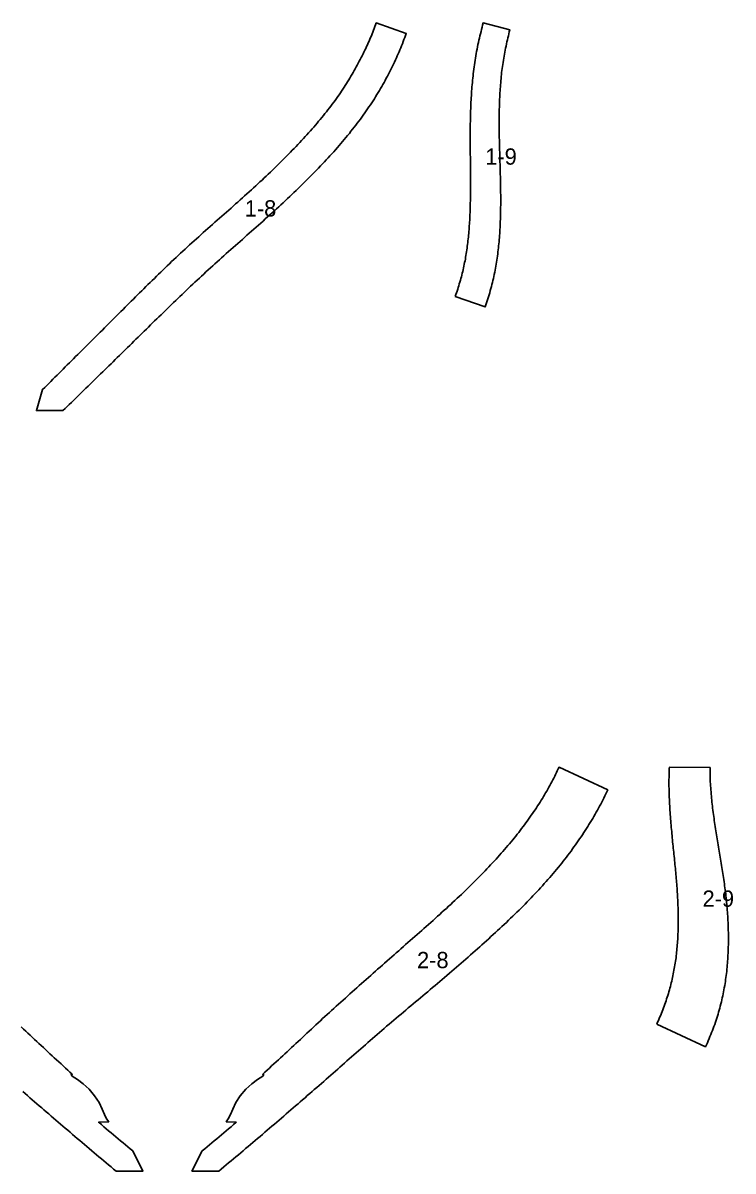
# Model space of a CAD drawing. Header units: metres. Extents: x 0 to 327, y -616 to 0.
# Drawn here: x 240 to 327, y -140.8 to 0 of the extents above; entities that cross this region are included whole.
import ezdxf

# ---------------------------------------------------------------- set-up
doc = ezdxf.new("R2010")
doc.units = ezdxf.units.M

msp = doc.modelspace()

# ---------------------------------------------------------------- linework, layer by layer
at = {"layer": 'F1_F'}
for points in [[(242.67, -44.7), (242.92, -44.45), (243.17, -44.2), (243.42, -43.95), (243.67, -43.7), (243.93, -43.45), (244.18, -43.2), (244.43, -42.95), (244.68, -42.69), (244.94, -42.44), (245.19, -42.19), (245.44, -41.94), (245.7, -41.68), (245.95, -41.43), (246.21, -41.18), (246.46, -40.92), (246.72, -40.67), (246.97, -40.42), (247.23, -40.17), (247.48, -39.92), (247.73, -39.66), (247.98, -39.41), (248.23, -39.16), (248.48, -38.91), (248.74, -38.66), (248.99, -38.41), (249.24, -38.16), (249.49, -37.91), (249.74, -37.66), (249.99, -37.4), (250.24, -37.15), (250.49, -36.9), (250.75, -36.65), (251, -36.39), (251.25, -36.14), (251.51, -35.89), (251.76, -35.63), (252.02, -35.38), (252.27, -35.13), (252.53, -34.87), (252.78, -34.62), (253.04, -34.36), (253.29, -34.11), (253.55, -33.86), (253.8, -33.6), (254.06, -33.35), (254.31, -33.1), (254.57, -32.84), (254.82, -32.59), (255.08, -32.34), (255.33, -32.08), (255.59, -31.83), (255.85, -31.58), (256.11, -31.32), (256.37, -31.07), (256.63, -30.81), (256.89, -30.55), (257.15, -30.3), (257.42, -30.04), (257.69, -29.79), (257.95, -29.53), (258.22, -29.27), (258.49, -29.02), (258.77, -28.76), (259.04, -28.51), (259.32, -28.25), (259.59, -28), (259.87, -27.74), (260.15, -27.49), (260.42, -27.23), (260.7, -26.98), (260.98, -26.72), (261.26, -26.47), (261.55, -26.21), (261.83, -25.96), (262.11, -25.71), (262.4, -25.46), (262.68, -25.2), (262.97, -24.95), (263.25, -24.7), (263.54, -24.45), (263.82, -24.2), (264.1, -23.95), (264.39, -23.7), (264.67, -23.45), (264.95, -23.2), (265.23, -22.95), (265.51, -22.7), (265.79, -22.45), (266.07, -22.2), (266.35, -21.96), (266.63, -21.71), (266.91, -21.46), (267.18, -21.22), (267.46, -20.97), (267.73, -20.72), (268, -20.48), (268.26, -20.23), (268.53, -19.99), (268.79, -19.74), (269.05, -19.5), (269.31, -19.26), (269.57, -19.01), (269.83, -18.77), (270.08, -18.53), (270.34, -18.28), (270.59, -18.04), (270.84, -17.8), (271.09, -17.55), (271.34, -17.31), (271.58, -17.07), (271.83, -16.83), (272.07, -16.58), (272.31, -16.34), (272.55, -16.1), (272.78, -15.86), (273.02, -15.62), (273.25, -15.38), (273.48, -15.14), (273.71, -14.9), (273.94, -14.66), (274.16, -14.42), (274.38, -14.18), (274.6, -13.94), (274.81, -13.71), (275.02, -13.47), (275.23, -13.23), (275.44, -13), (275.65, -12.76), (275.85, -12.53), (276.05, -12.29), (276.25, -12.06), (276.44, -11.82), (276.64, -11.59), (276.83, -11.35), (277.01, -11.12), (277.2, -10.89), (277.38, -10.65), (277.56, -10.42), (277.74, -10.19), (277.92, -9.95), (278.09, -9.72), (278.26, -9.49), (278.42, -9.26), (278.59, -9.03), (278.75, -8.8), (278.91, -8.57), (279.06, -8.35), (279.21, -8.12), (279.36, -7.89), (279.51, -7.66), (279.65, -7.44), (279.79, -7.21), (279.93, -6.98), (280.07, -6.75), (280.21, -6.53), (280.34, -6.3), (280.47, -6.07), (280.6, -5.84), (280.73, -5.61), (280.86, -5.39), (280.99, -5.16), (281.11, -4.93), (281.23, -4.7), (281.35, -4.48), (281.46, -4.25), (281.58, -4.02), (281.69, -3.8), (281.8, -3.57), (281.91, -3.35), (282.02, -3.12), (282.12, -2.9), (282.23, -2.67), (282.33, -2.45), (282.43, -2.23), (282.52, -2), (282.62, -1.78), (282.71, -1.56), (282.8, -1.33), (282.89, -1.11), (282.98, -0.89), (283.07, -0.66), (283.15, -0.44), (283.23, -0.22), (283.31, 0), (286.99, -1.29), (286.9, -1.54), (286.81, -1.79), (286.71, -2.04), (286.62, -2.29), (286.52, -2.54), (286.42, -2.79), (286.32, -3.04), (286.22, -3.29), (286.11, -3.54), (286, -3.79), (285.89, -4.04), (285.78, -4.29), (285.67, -4.54), (285.55, -4.79), (285.43, -5.04), (285.31, -5.29), (285.19, -5.54), (285.06, -5.79), (284.93, -6.04), (284.81, -6.29), (284.67, -6.54), (284.54, -6.79), (284.4, -7.04), (284.26, -7.29), (284.12, -7.54), (283.98, -7.79), (283.84, -8.04), (283.69, -8.29), (283.54, -8.54), (283.39, -8.79), (283.23, -9.04), (283.08, -9.29), (282.92, -9.54), (282.75, -9.79), (282.59, -10.04), (282.42, -10.29), (282.25, -10.54), (282.08, -10.79), (281.9, -11.04), (281.72, -11.29), (281.54, -11.54), (281.36, -11.79), (281.17, -12.04), (280.99, -12.29), (280.8, -12.54), (280.6, -12.79), (280.41, -13.04), (280.21, -13.29), (280.01, -13.54), (279.8, -13.79), (279.6, -14.04), (279.39, -14.29), (279.18, -14.54), (278.97, -14.79), (278.75, -15.04), (278.54, -15.29), (278.32, -15.54), (278.09, -15.79), (277.87, -16.04), (277.64, -16.29), (277.41, -16.54), (277.18, -16.79), (276.95, -17.04), (276.71, -17.29), (276.48, -17.54), (276.24, -17.79), (275.99, -18.04), (275.75, -18.29), (275.5, -18.54), (275.26, -18.79), (275.01, -19.04), (274.76, -19.29), (274.51, -19.54), (274.25, -19.79), (274, -20.04), (273.74, -20.29), (273.49, -20.54), (273.22, -20.79), (272.96, -21.04), (272.7, -21.29), (272.44, -21.54), (272.17, -21.79), (271.9, -22.04), (271.63, -22.29), (271.36, -22.54), (271.09, -22.79), (270.82, -23.04), (270.54, -23.29), (270.27, -23.54), (269.99, -23.79), (269.71, -24.04), (269.43, -24.29), (269.15, -24.54), (268.87, -24.79), (268.59, -25.04), (268.31, -25.29), (268.02, -25.54), (267.74, -25.79), (267.46, -26.04), (267.18, -26.29), (266.9, -26.54), (266.61, -26.79), (266.33, -27.04), (266.05, -27.29), (265.77, -27.54), (265.49, -27.79), (265.2, -28.04), (264.92, -28.29), (264.64, -28.54), (264.36, -28.79), (264.08, -29.04), (263.81, -29.29), (263.53, -29.54), (263.26, -29.79), (262.98, -30.04), (262.71, -30.29), (262.44, -30.54), (262.17, -30.79), (261.89, -31.04), (261.63, -31.29), (261.36, -31.54), (261.09, -31.79), (260.82, -32.04), (260.56, -32.29), (260.29, -32.54), (260.03, -32.79), (259.77, -33.04), (259.51, -33.29), (259.25, -33.54), (258.99, -33.79), (258.73, -34.04), (258.47, -34.29), (258.21, -34.54), (257.95, -34.79), (257.7, -35.04), (257.44, -35.29), (257.18, -35.54), (256.93, -35.79), (256.67, -36.04), (256.41, -36.29), (256.15, -36.54), (255.9, -36.79), (255.64, -37.04), (255.38, -37.29), (255.13, -37.54), (254.87, -37.79), (254.62, -38.04), (254.36, -38.29), (254.11, -38.54), (253.85, -38.79), (253.6, -39.04), (253.34, -39.29), (253.09, -39.54), (252.84, -39.79), (252.58, -40.04), (252.33, -40.29), (252.08, -40.54), (251.82, -40.79), (251.57, -41.04), (251.31, -41.29), (251.06, -41.54), (250.8, -41.79), (250.55, -42.04), (250.29, -42.29), (250.04, -42.54), (249.78, -42.79), (249.52, -43.04), (249.27, -43.29), (249.01, -43.54), (248.75, -43.79), (248.5, -44.04), (248.24, -44.29), (247.98, -44.54), (247.73, -44.79), (247.47, -45.04), (247.22, -45.29), (246.96, -45.54), (246.71, -45.79), (246.45, -46.04), (246.2, -46.29), (245.94, -46.54), (245.68, -46.79), (245.43, -47.04), (245.17, -47.29), (244.91, -47.54), (241.65, -47.54), (242.41, -44.95), (242.67, -44.7)], [(292.99, -33.54), (293.06, -33.32), (293.14, -33.1), (293.22, -32.88), (293.29, -32.66), (293.36, -32.44), (293.43, -32.22), (293.49, -32), (293.56, -31.78), (293.62, -31.56), (293.68, -31.35), (293.74, -31.13), (293.8, -30.91), (293.85, -30.69), (293.91, -30.48), (293.96, -30.26), (294.01, -30.04), (294.05, -29.82), (294.1, -29.6), (294.14, -29.39), (294.19, -29.17), (294.23, -28.95), (294.26, -28.73), (294.3, -28.51), (294.34, -28.28), (294.37, -28.06), (294.41, -27.84), (294.44, -27.62), (294.47, -27.39), (294.5, -27.17), (294.52, -26.94), (294.55, -26.71), (294.57, -26.49), (294.6, -26.26), (294.62, -26.03), (294.64, -25.8), (294.66, -25.57), (294.68, -25.34), (294.7, -25.11), (294.71, -24.88), (294.73, -24.65), (294.74, -24.42), (294.76, -24.19), (294.77, -23.95), (294.78, -23.72), (294.79, -23.48), (294.8, -23.25), (294.81, -23.01), (294.82, -22.78), (294.83, -22.54), (294.83, -22.3), (294.84, -22.06), (294.85, -21.82), (294.85, -21.58), (294.85, -21.34), (294.86, -21.1), (294.86, -20.86), (294.86, -20.62), (294.86, -20.38), (294.87, -20.14), (294.87, -19.89), (294.87, -19.65), (294.87, -19.4), (294.87, -19.16), (294.87, -18.91), (294.86, -18.67), (294.86, -18.42), (294.86, -18.17), (294.86, -17.93), (294.86, -17.68), (294.86, -17.43), (294.85, -17.18), (294.85, -16.93), (294.85, -16.68), (294.85, -16.43), (294.84, -16.18), (294.84, -15.93), (294.84, -15.67), (294.84, -15.42), (294.84, -15.17), (294.84, -14.91), (294.83, -14.66), (294.83, -14.4), (294.83, -14.14), (294.83, -13.89), (294.83, -13.63), (294.83, -13.37), (294.84, -13.11), (294.84, -12.85), (294.84, -12.59), (294.84, -12.33), (294.85, -12.07), (294.85, -11.81), (294.86, -11.55), (294.86, -11.29), (294.87, -11.03), (294.88, -10.76), (294.89, -10.5), (294.9, -10.24), (294.91, -9.97), (294.92, -9.71), (294.94, -9.44), (294.95, -9.18), (294.97, -8.91), (294.98, -8.64), (295, -8.37), (295.02, -8.11), (295.04, -7.84), (295.06, -7.57), (295.09, -7.3), (295.11, -7.03), (295.14, -6.76), (295.17, -6.49), (295.2, -6.22), (295.23, -5.95), (295.27, -5.67), (295.3, -5.4), (295.34, -5.13), (295.38, -4.85), (295.42, -4.58), (295.47, -4.31), (295.51, -4.03), (295.56, -3.76), (295.61, -3.48), (295.67, -3.21), (295.72, -2.94), (295.78, -2.66), (295.83, -2.39), (295.89, -2.12), (295.96, -1.85), (296.02, -1.59), (296.08, -1.32), (296.15, -1.05), (296.21, -0.79), (296.28, -0.52), (296.35, -0.26), (296.41, 0), (299.69, -0.83), (299.62, -1.08), (299.56, -1.33), (299.5, -1.58), (299.44, -1.83), (299.39, -2.08), (299.33, -2.33), (299.27, -2.58), (299.22, -2.83), (299.17, -3.08), (299.12, -3.33), (299.07, -3.58), (299.02, -3.83), (298.98, -4.08), (298.93, -4.33), (298.89, -4.58), (298.85, -4.83), (298.82, -5.08), (298.78, -5.33), (298.75, -5.58), (298.71, -5.83), (298.68, -6.08), (298.66, -6.33), (298.63, -6.58), (298.6, -6.83), (298.58, -7.08), (298.56, -7.33), (298.54, -7.58), (298.52, -7.83), (298.5, -8.08), (298.48, -8.33), (298.47, -8.58), (298.45, -8.83), (298.44, -9.08), (298.43, -9.33), (298.42, -9.58), (298.41, -9.83), (298.4, -10.08), (298.4, -10.33), (298.39, -10.58), (298.38, -10.83), (298.38, -11.08), (298.38, -11.33), (298.38, -11.58), (298.37, -11.83), (298.37, -12.08), (298.37, -12.33), (298.37, -12.58), (298.38, -12.83), (298.38, -13.08), (298.38, -13.33), (298.38, -13.58), (298.39, -13.83), (298.39, -14.08), (298.4, -14.33), (298.4, -14.58), (298.41, -14.83), (298.42, -15.08), (298.42, -15.33), (298.43, -15.58), (298.44, -15.83), (298.44, -16.08), (298.45, -16.33), (298.46, -16.58), (298.46, -16.83), (298.47, -17.08), (298.48, -17.33), (298.49, -17.58), (298.49, -17.83), (298.5, -18.08), (298.51, -18.33), (298.51, -18.58), (298.52, -18.83), (298.52, -19.08), (298.53, -19.33), (298.53, -19.58), (298.54, -19.83), (298.54, -20.08), (298.55, -20.33), (298.55, -20.58), (298.55, -20.83), (298.56, -21.08), (298.56, -21.33), (298.56, -21.58), (298.56, -21.83), (298.56, -22.08), (298.56, -22.33), (298.55, -22.58), (298.55, -22.83), (298.55, -23.08), (298.54, -23.33), (298.54, -23.58), (298.53, -23.83), (298.52, -24.08), (298.51, -24.33), (298.5, -24.58), (298.49, -24.83), (298.48, -25.08), (298.47, -25.33), (298.45, -25.58), (298.44, -25.83), (298.42, -26.08), (298.4, -26.33), (298.38, -26.58), (298.36, -26.83), (298.33, -27.08), (298.31, -27.33), (298.28, -27.58), (298.26, -27.83), (298.23, -28.08), (298.2, -28.33), (298.16, -28.58), (298.13, -28.83), (298.09, -29.08), (298.05, -29.33), (298.01, -29.58), (297.97, -29.83), (297.92, -30.08), (297.88, -30.33), (297.83, -30.58), (297.78, -30.83), (297.73, -31.08), (297.67, -31.33), (297.61, -31.58), (297.55, -31.83), (297.49, -32.08), (297.43, -32.33), (297.36, -32.58), (297.29, -32.83), (297.22, -33.08), (297.15, -33.33), (297.07, -33.58), (296.99, -33.83), (296.91, -34.08), (296.83, -34.33), (296.75, -34.58), (296.66, -34.83), (292.99, -33.54)]]:
    msp.add_lwpolyline(points, close=True, dxfattribs=at)
at = {"layer": 'F2_F'}
for points in [[(262.28, -138.08), (262.58, -137.84), (262.87, -137.59), (263.17, -137.34), (263.46, -137.1), (263.76, -136.85), (264.05, -136.6), (264.34, -136.35), (264.64, -136.11), (264.93, -135.86), (265.22, -135.61), (265.52, -135.36), (265.81, -135.11), (266.11, -134.86), (266.15, -134.82), (264.92, -134.76), (265.17, -134.39), (265.43, -133.87), (265.72, -133.2), (266.11, -132.4), (266.64, -131.56), (267.31, -130.77), (268.04, -130.11), (268.75, -129.58), (269.4, -129.16), (269.53, -128.97), (269.4, -128.92), (269.67, -128.67), (269.95, -128.42), (270.22, -128.17), (270.49, -127.91), (270.77, -127.66), (271.04, -127.41), (271.31, -127.16), (271.58, -126.91), (271.85, -126.66), (272.12, -126.41), (272.39, -126.16), (272.66, -125.9), (272.93, -125.65), (273.2, -125.4), (273.47, -125.15), (273.74, -124.9), (274.01, -124.65), (274.28, -124.4), (274.55, -124.14), (274.82, -123.89), (275.09, -123.64), (275.36, -123.38), (275.64, -123.13), (275.91, -122.88), (276.18, -122.62), (276.46, -122.37), (276.74, -122.11), (277.01, -121.86), (277.29, -121.61), (277.57, -121.35), (277.84, -121.1), (278.12, -120.85), (278.4, -120.59), (278.68, -120.34), (278.96, -120.08), (279.24, -119.83), (279.52, -119.58), (279.81, -119.32), (280.09, -119.07), (280.37, -118.82), (280.65, -118.56), (280.93, -118.31), (281.22, -118.06), (281.5, -117.81), (281.79, -117.55), (282.07, -117.3), (282.35, -117.05), (282.63, -116.8), (282.92, -116.55), (283.2, -116.29), (283.48, -116.04), (283.77, -115.79), (284.06, -115.54), (284.34, -115.29), (284.63, -115.03), (284.92, -114.78), (285.2, -114.53), (285.49, -114.28), (285.77, -114.03), (286.06, -113.78), (286.34, -113.53), (286.63, -113.28), (286.91, -113.03), (287.2, -112.78), (287.48, -112.53), (287.76, -112.28), (288.05, -112.03), (288.33, -111.79), (288.61, -111.54), (288.89, -111.29), (289.16, -111.04), (289.44, -110.8), (289.72, -110.55), (289.99, -110.3), (290.27, -110.06), (290.54, -109.81), (290.81, -109.56), (291.09, -109.32), (291.36, -109.07), (291.63, -108.82), (291.9, -108.58), (292.17, -108.33), (292.44, -108.09), (292.7, -107.84), (292.96, -107.6), (293.23, -107.35), (293.48, -107.11), (293.74, -106.87), (293.99, -106.63), (294.24, -106.39), (294.49, -106.14), (294.74, -105.9), (294.98, -105.66), (295.23, -105.42), (295.47, -105.18), (295.71, -104.94), (295.94, -104.7), (296.18, -104.46), (296.41, -104.22), (296.64, -103.98), (296.87, -103.74), (297.1, -103.5), (297.32, -103.26), (297.55, -103.02), (297.77, -102.78), (297.99, -102.55), (298.21, -102.31), (298.42, -102.07), (298.63, -101.83), (298.84, -101.6), (299.04, -101.36), (299.25, -101.13), (299.45, -100.89), (299.64, -100.66), (299.84, -100.43), (300.03, -100.19), (300.21, -99.96), (300.4, -99.73), (300.58, -99.5), (300.77, -99.26), (300.95, -99.03), (301.12, -98.8), (301.3, -98.56), (301.48, -98.33), (301.65, -98.1), (301.82, -97.87), (301.98, -97.63), (302.15, -97.4), (302.31, -97.17), (302.47, -96.94), (302.63, -96.71), (302.79, -96.48), (302.94, -96.25), (303.09, -96.02), (303.24, -95.79), (303.38, -95.56), (303.53, -95.33), (303.67, -95.1), (303.8, -94.88), (303.94, -94.65), (304.07, -94.42), (304.2, -94.2), (304.33, -93.97), (304.46, -93.74), (304.58, -93.52), (304.71, -93.29), (304.83, -93.07), (304.95, -92.84), (305.06, -92.61), (305.18, -92.39), (305.29, -92.16), (305.4, -91.94), (305.5, -91.72), (305.61, -91.49), (305.71, -91.28), (311.69, -94.05), (311.57, -94.3), (311.45, -94.55), (311.33, -94.8), (311.2, -95.05), (311.08, -95.3), (310.95, -95.55), (310.82, -95.8), (310.69, -96.05), (310.55, -96.3), (310.41, -96.55), (310.27, -96.8), (310.13, -97.05), (309.98, -97.3), (309.84, -97.55), (309.69, -97.8), (309.54, -98.05), (309.38, -98.3), (309.23, -98.55), (309.07, -98.8), (308.91, -99.05), (308.74, -99.3), (308.58, -99.55), (308.41, -99.8), (308.24, -100.05), (308.07, -100.3), (307.9, -100.55), (307.72, -100.8), (307.54, -101.05), (307.36, -101.3), (307.18, -101.55), (307, -101.8), (306.81, -102.05), (306.62, -102.3), (306.43, -102.55), (306.23, -102.8), (306.04, -103.05), (305.84, -103.3), (305.63, -103.55), (305.42, -103.8), (305.21, -104.05), (305, -104.3), (304.79, -104.55), (304.57, -104.8), (304.35, -105.05), (304.13, -105.3), (303.91, -105.55), (303.68, -105.8), (303.46, -106.05), (303.23, -106.3), (302.99, -106.55), (302.76, -106.8), (302.52, -107.05), (302.29, -107.3), (302.04, -107.55), (301.8, -107.8), (301.56, -108.05), (301.31, -108.3), (301.06, -108.55), (300.81, -108.8), (300.55, -109.05), (300.3, -109.3), (300.04, -109.55), (299.78, -109.8), (299.52, -110.05), (299.26, -110.3), (298.99, -110.55), (298.72, -110.8), (298.46, -111.05), (298.18, -111.3), (297.91, -111.55), (297.64, -111.8), (297.37, -112.05), (297.1, -112.3), (296.83, -112.55), (296.55, -112.8), (296.27, -113.05), (296, -113.3), (295.72, -113.55), (295.44, -113.8), (295.15, -114.05), (294.87, -114.3), (294.59, -114.55), (294.3, -114.8), (294.01, -115.05), (293.73, -115.3), (293.44, -115.55), (293.15, -115.8), (292.86, -116.05), (292.56, -116.3), (292.27, -116.55), (291.98, -116.8), (291.68, -117.05), (291.39, -117.3), (291.1, -117.55), (290.8, -117.8), (290.51, -118.05), (290.21, -118.3), (289.91, -118.55), (289.62, -118.8), (289.32, -119.05), (289.03, -119.3), (288.73, -119.55), (288.43, -119.8), (288.14, -120.05), (287.84, -120.3), (287.54, -120.55), (287.24, -120.8), (286.95, -121.05), (286.65, -121.3), (286.35, -121.55), (286.05, -121.8), (285.76, -122.05), (285.46, -122.3), (285.17, -122.55), (284.88, -122.8), (284.58, -123.05), (284.29, -123.3), (284, -123.55), (283.71, -123.8), (283.42, -124.05), (283.13, -124.3), (282.85, -124.55), (282.56, -124.8), (282.27, -125.05), (281.98, -125.3), (281.7, -125.55), (281.41, -125.8), (281.13, -126.05), (280.84, -126.3), (280.56, -126.55), (280.28, -126.8), (279.99, -127.05), (279.71, -127.3), (279.43, -127.55), (279.14, -127.8), (278.86, -128.05), (278.58, -128.3), (278.3, -128.55), (278.02, -128.8), (277.73, -129.05), (277.44, -129.3), (277.16, -129.55), (276.87, -129.8), (276.58, -130.05), (276.3, -130.3), (276.01, -130.55), (275.72, -130.8), (275.44, -131.05), (275.15, -131.3), (274.86, -131.55), (274.58, -131.8), (274.29, -132.05), (274, -132.3), (273.72, -132.55), (273.43, -132.8), (273.14, -133.05), (272.85, -133.3), (272.56, -133.55), (272.28, -133.8), (271.99, -134.05), (271.7, -134.3), (271.41, -134.55), (271.12, -134.8), (270.83, -135.05), (270.53, -135.3), (270.24, -135.55), (269.95, -135.8), (269.66, -136.05), (269.36, -136.3), (269.07, -136.55), (268.77, -136.8), (268.47, -137.05), (268.18, -137.3), (267.88, -137.55), (267.59, -137.8), (267.29, -138.05), (267, -138.3), (266.71, -138.55), (266.41, -138.8), (266.11, -139.05), (265.82, -139.3), (265.52, -139.55), (265.22, -139.8), (264.92, -140.05), (264.62, -140.3), (264.32, -140.55), (264.02, -140.8), (260.72, -140.8), (261.98, -138.33), (262.28, -138.08)], [(317.69, -122.79), (317.69, -122.78), (317.79, -122.56), (317.89, -122.33), (317.99, -122.11), (318.08, -121.89), (318.17, -121.67), (318.26, -121.45), (318.35, -121.23), (318.44, -121.01), (318.52, -120.79), (318.6, -120.57), (318.68, -120.35), (318.76, -120.13), (318.83, -119.91), (318.9, -119.69), (318.97, -119.47), (319.04, -119.25), (319.11, -119.03), (319.17, -118.81), (319.24, -118.59), (319.3, -118.37), (319.36, -118.15), (319.41, -117.94), (319.47, -117.72), (319.52, -117.5), (319.57, -117.28), (319.62, -117.06), (319.67, -116.84), (319.71, -116.62), (319.76, -116.4), (319.8, -116.18), (319.84, -115.96), (319.88, -115.74), (319.92, -115.52), (319.95, -115.29), (319.98, -115.07), (320.02, -114.85), (320.05, -114.63), (320.07, -114.41), (320.1, -114.18), (320.12, -113.96), (320.15, -113.74), (320.17, -113.51), (320.19, -113.29), (320.21, -113.06), (320.23, -112.84), (320.24, -112.61), (320.26, -112.39), (320.27, -112.16), (320.28, -111.93), (320.29, -111.7), (320.3, -111.48), (320.31, -111.25), (320.31, -111.02), (320.32, -110.79), (320.32, -110.56), (320.33, -110.33), (320.33, -110.1), (320.33, -109.87), (320.33, -109.63), (320.32, -109.4), (320.32, -109.17), (320.32, -108.94), (320.31, -108.7), (320.3, -108.47), (320.29, -108.24), (320.29, -108), (320.28, -107.77), (320.26, -107.53), (320.25, -107.3), (320.24, -107.06), (320.23, -106.82), (320.21, -106.59), (320.19, -106.35), (320.18, -106.11), (320.16, -105.87), (320.14, -105.63), (320.12, -105.39), (320.1, -105.15), (320.08, -104.91), (320.06, -104.67), (320.04, -104.42), (320.02, -104.18), (319.99, -103.93), (319.97, -103.69), (319.95, -103.44), (319.92, -103.2), (319.9, -102.95), (319.87, -102.7), (319.85, -102.45), (319.82, -102.2), (319.8, -101.95), (319.77, -101.7), (319.74, -101.45), (319.72, -101.2), (319.69, -100.95), (319.67, -100.7), (319.64, -100.44), (319.62, -100.19), (319.59, -99.93), (319.57, -99.68), (319.54, -99.42), (319.52, -99.16), (319.49, -98.91), (319.47, -98.65), (319.45, -98.39), (319.43, -98.13), (319.4, -97.87), (319.38, -97.61), (319.36, -97.35), (319.34, -97.08), (319.33, -96.82), (319.31, -96.56), (319.29, -96.29), (319.28, -96.03), (319.26, -95.76), (319.25, -95.5), (319.24, -95.23), (319.23, -94.96), (319.22, -94.7), (319.21, -94.43), (319.2, -94.16), (319.2, -93.89), (319.19, -93.62), (319.19, -93.35), (319.19, -93.08), (319.19, -92.8), (319.2, -92.53), (319.2, -92.26), (319.21, -91.99), (319.22, -91.71), (319.23, -91.44), (319.24, -91.28), (324.22, -91.31), (324.22, -91.56), (324.22, -91.81), (324.22, -92.06), (324.23, -92.31), (324.23, -92.56), (324.24, -92.81), (324.25, -93.06), (324.27, -93.31), (324.28, -93.56), (324.3, -93.81), (324.32, -94.06), (324.34, -94.31), (324.36, -94.56), (324.38, -94.81), (324.4, -95.06), (324.43, -95.31), (324.45, -95.56), (324.48, -95.81), (324.51, -96.06), (324.54, -96.31), (324.57, -96.56), (324.61, -96.81), (324.64, -97.06), (324.67, -97.31), (324.71, -97.56), (324.74, -97.81), (324.78, -98.06), (324.82, -98.31), (324.86, -98.56), (324.89, -98.81), (324.93, -99.06), (324.97, -99.31), (325.01, -99.56), (325.05, -99.81), (325.09, -100.06), (325.14, -100.31), (325.18, -100.56), (325.22, -100.81), (325.26, -101.06), (325.3, -101.31), (325.34, -101.56), (325.39, -101.81), (325.43, -102.06), (325.47, -102.31), (325.51, -102.56), (325.55, -102.81), (325.59, -103.06), (325.63, -103.31), (325.68, -103.56), (325.71, -103.81), (325.75, -104.06), (325.79, -104.31), (325.83, -104.56), (325.87, -104.81), (325.91, -105.06), (325.94, -105.31), (325.98, -105.56), (326.01, -105.81), (326.04, -106.06), (326.08, -106.31), (326.11, -106.56), (326.14, -106.81), (326.17, -107.06), (326.19, -107.31), (326.22, -107.56), (326.24, -107.81), (326.27, -108.06), (326.29, -108.31), (326.31, -108.56), (326.33, -108.81), (326.35, -109.06), (326.37, -109.31), (326.39, -109.56), (326.4, -109.81), (326.42, -110.06), (326.43, -110.31), (326.44, -110.56), (326.45, -110.81), (326.46, -111.06), (326.46, -111.31), (326.47, -111.56), (326.47, -111.81), (326.48, -112.06), (326.48, -112.31), (326.48, -112.56), (326.47, -112.81), (326.47, -113.06), (326.46, -113.31), (326.46, -113.56), (326.45, -113.81), (326.44, -114.06), (326.42, -114.31), (326.41, -114.56), (326.39, -114.81), (326.38, -115.06), (326.36, -115.31), (326.34, -115.56), (326.31, -115.81), (326.29, -116.06), (326.26, -116.31), (326.23, -116.56), (326.2, -116.81), (326.17, -117.06), (326.13, -117.31), (326.1, -117.56), (326.06, -117.81), (326.02, -118.06), (325.97, -118.31), (325.93, -118.56), (325.88, -118.81), (325.83, -119.06), (325.78, -119.31), (325.72, -119.56), (325.67, -119.81), (325.61, -120.06), (325.55, -120.31), (325.48, -120.56), (325.41, -120.81), (325.35, -121.06), (325.27, -121.31), (325.2, -121.56), (325.12, -121.81), (325.04, -122.06), (324.96, -122.31), (324.88, -122.56), (324.79, -122.81), (324.7, -123.06), (324.61, -123.31), (324.51, -123.56), (324.42, -123.81), (324.31, -124.06), (324.21, -124.31), (324.11, -124.56), (324, -124.81), (323.89, -125.06), (323.78, -125.31), (323.66, -125.56), (317.69, -122.79)]]:
    msp.add_lwpolyline(points, close=True, dxfattribs=at)
msp.add_lwpolyline([(240, -131.05), (240.28, -131.3), (240.57, -131.55), (240.86, -131.8), (241.15, -132.05), (241.43, -132.3), (241.72, -132.55), (242.01, -132.8), (242.3, -133.05), (242.58, -133.3), (242.87, -133.55), (243.16, -133.8), (243.45, -134.05), (243.74, -134.3), (244.03, -134.55), (244.32, -134.8), (244.61, -135.05), (244.9, -135.3), (245.19, -135.55), (245.49, -135.8), (245.78, -136.05), (246.08, -136.3), (246.37, -136.55), (246.67, -136.8), (246.96, -137.05), (247.26, -137.3), (247.56, -137.55), (247.85, -137.8), (248.14, -138.05), (248.44, -138.3), (248.73, -138.55), (249.03, -138.8), (249.32, -139.05), (249.62, -139.3), (249.92, -139.55), (250.21, -139.8), (250.51, -140.05), (250.81, -140.3), (251.12, -140.55), (251.42, -140.8), (254.72, -140.8), (253.46, -138.33), (253.16, -138.08), (253.16, -138.08), (252.86, -137.84), (252.56, -137.59), (252.27, -137.34), (251.97, -137.1), (251.68, -136.85), (251.38, -136.6), (251.09, -136.35), (250.8, -136.11), (250.5, -135.86), (250.21, -135.61), (249.92, -135.36), (249.62, -135.11), (249.33, -134.86), (249.28, -134.82), (250.52, -134.76), (250.26, -134.39), (250.01, -133.87), (249.72, -133.2), (249.33, -132.4), (248.79, -131.56), (248.13, -130.77), (247.4, -130.11), (246.69, -129.58), (246.03, -129.16), (245.9, -128.97), (246.04, -128.92), (245.76, -128.67), (245.49, -128.42), (245.22, -128.17), (244.94, -127.91), (244.67, -127.66), (244.4, -127.41), (244.12, -127.16), (243.85, -126.91), (243.58, -126.66), (243.31, -126.41), (243.04, -126.16), (242.77, -125.9), (242.51, -125.65), (242.24, -125.4), (241.97, -125.15), (241.7, -124.9), (241.43, -124.65), (241.16, -124.4), (240.89, -124.14), (240.62, -123.89), (240.34, -123.64), (240.07, -123.38), (239.8, -123.13)], dxfattribs=at)

# ---------------------------------------------------------------- texts
at = {"layer": 'F1_F'}
for s, p in [('1-9', (296.67, -17.38)), ('1-8', (267.19, -23.74))]:
    msp.add_text(s, height=2, dxfattribs=at).set_placement(p)
at = {"layer": 'F2_F'}
for s, p in [('2-9', (323.3, -108.39)), ('2-8', (288.31, -115.92))]:
    msp.add_text(s, height=2, dxfattribs=at).set_placement(p)

doc.saveas('drawing.dxf')
